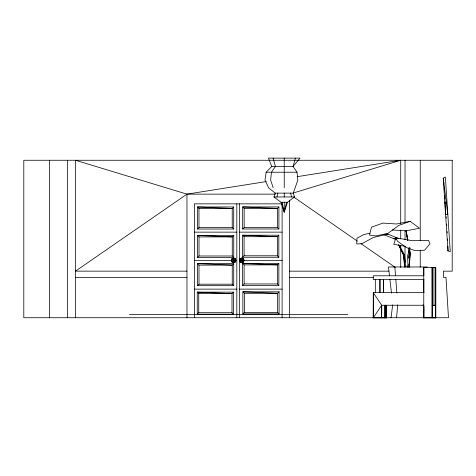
<?xml version="1.0" encoding="UTF-8"?>
<svg xmlns="http://www.w3.org/2000/svg" width="476" height="476" viewBox="0 0 476 476"><rect width="100%" height="100%" fill="white"/><g stroke="black" fill="none" stroke-linecap="round" stroke-linejoin="round"><path stroke-width="0.71" d="M240.862 262.08L241.808 262.704L243.486 262.014L244.176 260.336L243.486 258.664L241.808 257.968L240.136 258.664L239.44 260.336L240.136 262.014L241.808 262.704L242.76 261.961M435.724 267.363L435.724 317.885L423.765 317.885L423.765 267.363L435.724 267.363L435.724 317.885M423.765 317.885L423.765 305.253L381.377 305.253M432.244 305.253L432.184 317.885L432.184 267.363L432.244 305.253L435.665 305.253L432.16 305.669M409.068 258.063L409.295 253.708L408.503 247.99M396.591 317.73L397.662 304.842M409.348 265.186L410.348 253.345L409.533 248.99M409.146 264.549L410.122 253.631L409.128 247.936M409.901 247.907L409.057 256.356L409.729 267.447M407.873 267.464L408.17 264.567M408.848 258.051L409.295 253.708M391.07 317.73L392.664 304.842M271.748 166.469L268.464 158.115L300.011 158.115L293.073 166.469L271.748 166.469L266.161 172.229L265.007 180.023L268.589 187.812L275.199 193.119L293.275 193.119L297.839 180.023L297.018 172.229L293.073 166.469L295.4 158.115M408.914 252.286L409.824 247.931M276.978 196.963L277.841 193.119M275.199 193.119L273.968 196.963L281.001 202.252L284.237 212.1L286.528 202.252M409.782 247.895L407.498 256.177L408.134 267.173M395.913 237.798L397.4 241.154L406.534 247.603L414.495 250.465L424.497 250.269L430.024 243.819L428.549 240.469L412.151 240.689L395.913 237.798L393.795 244.337L405.754 246.455M281.959 202.252L284.237 212.1L287.474 202.252L294.507 196.963L293.275 193.119M234.18 262.211L235.299 261.984L235.989 260.307L235.299 258.635L233.621 257.938L231.949 258.635L231.253 260.307L231.949 261.984L233.621 262.675L235.299 261.984L235.049 261.735M240.19 259.39L239.797 260.336L240.136 262.014L243.486 258.664L243.825 260.336L244.176 260.336L243.551 261.288M232.199 258.885L231.253 260.307L235.989 260.307M240.071 259.39L239.44 260.336L244.176 260.336M424.051 292.621L373.255 292.621L381.675 305.253L373.255 317.885L386.655 317.885L386.655 305.253M197.486 229.021L198.968 227.54L232.223 227.54L233.704 229.021L233.704 206.971L197.486 206.971L197.486 229.021L233.704 229.021M233.704 206.971L232.223 208.452L198.968 208.452L197.486 206.971L232.223 208.452L232.223 227.54M197.528 257.474L199.01 255.993L232.264 255.993L233.746 257.474L233.746 235.424L197.528 235.424L197.528 257.474L233.746 257.474M233.746 235.424L232.264 236.905L199.01 236.905L197.528 235.424L232.264 236.905L232.264 255.993M242.683 228.986L244.164 227.504L277.419 227.504L278.9 228.986L278.9 206.941L242.683 206.941L242.683 228.986L278.9 228.986M197.516 285.677L198.998 284.196L232.252 284.196L233.734 285.677L233.734 263.627L197.516 263.627L197.516 285.677L233.734 285.677M278.9 206.941L277.419 208.423L244.164 208.423L242.683 206.941L277.419 208.423L277.419 227.504M233.734 263.627L232.252 265.108L198.998 265.108L197.516 263.627L232.252 265.108L232.252 284.196M242.605 257.266L244.087 255.785L277.347 255.785L278.829 257.266L278.829 235.215L242.605 235.215L242.605 257.266L278.829 257.266M197.26 314.184L198.748 312.702L232.002 312.702L233.484 314.184L233.484 292.139L197.26 292.139L197.26 314.184L233.484 314.184M278.829 235.215L277.347 236.697L244.087 236.697L242.605 235.215L277.347 236.697L277.347 255.785M233.484 292.139L232.002 293.621L198.748 293.621L197.26 292.139L232.002 293.621L232.002 312.702M242.629 285.445L244.111 283.958L277.365 283.958L278.847 285.445L278.847 263.395L242.629 263.395L242.629 285.445L278.847 285.445M278.847 263.395L277.365 264.876L244.111 264.876L242.629 263.395L277.365 264.876L277.365 283.958M242.867 313.874L244.349 312.393L277.603 312.393L279.085 313.874L279.085 291.83L242.867 291.83L242.867 313.874L279.085 313.874M279.085 291.83L277.603 293.311L244.349 293.311L242.867 291.83L277.603 293.311L277.603 312.393M266.298 181.57L186.967 194.148L75.5 271.147L186.967 271.147M410.163 221.34L398.751 225.428L387.994 233.347L375.844 235.935L369.501 235.079L371.482 227.171L382.894 223.083L396.448 223.988L410.163 221.34L419.558 228.242L406.135 230.842L392.295 229.985M293.091 193.066L400.715 160.263L400.715 223.845M369.929 233.18L363.616 234.614L356.929 238.297L356.708 243.938L361.849 243.766L373.327 237.459L388.035 234.127L398.638 238.577M233.061 258.409L231.949 258.635L235.299 261.984M241.808 262.353L243.486 262.014L243.236 261.764M297.143 176.679L400.715 160.263M383.115 234.394L388.035 234.127M266.161 172.229L297.018 172.229M75.5 317.73L75.5 160.263L186.967 194.148L275.425 194.148M273.968 196.963L294.507 196.963M281.001 202.252L287.474 202.252M282.107 203.853L194.363 203.853L194.363 317.73M194.363 232.139L236.822 232.139M239.44 232.139L282.107 232.139M194.363 260.533L231.699 260.533M243.855 260.533L282.107 260.533M427.329 266.971L388.481 266.971L389.487 275.711M289.551 271.159L388.856 271.159M423.824 275.782L373.261 275.782L373.261 279.573L423.824 279.573M75.5 277.359L186.967 277.359M289.551 277.371L373.291 277.371M194.363 289.128L236.822 289.128M239.44 289.128L282.107 289.128M129.418 314.648L347.742 314.648M447.981 250.906L450.248 251.637L445.393 177.096L443.239 178.119L447.981 250.906L447.952 246.157M384.483 234.936L396.086 239.577M242.76 258.718L241.808 258.325L240.136 258.664L243.486 262.014M233.621 262.324L232.199 261.735L233.621 262.675L233.621 257.938L234.573 258.569M393.795 238.232L395.514 239.238M242.76 258.599L241.808 257.968L241.808 262.704M293.823 197.112L357.345 241.118M361.01 243.658L395.217 267.351M399.197 245.2L404.374 254.571L405.98 266.971M398.608 244.724L403.648 255.023L405.028 267.125M398.614 244.92L403.345 254.946L404.659 267.066M243.432 259.39L243.825 260.336M235.049 258.885L235.638 260.307L235.299 258.635L231.949 261.984L231.723 260.866M273.17 187.812L270.642 180.023L271.463 172.229L275.408 166.469L273.081 158.115M290.634 193.119L291.496 196.963M407.42 240.13L406.135 230.842L407.902 240.279M406.135 230.842L407.753 240.1M443.912 183.504L443.239 178.119L447.821 214.367L445.613 214.509L444.965 201.907M423.146 304.842L423.854 310.566M389.903 279.358L391.498 293.198M394.854 266.971L395.526 275.711M395.812 279.358L396.877 293.198M444.37 189.293L444.269 187.812L444.346 190.037M445.185 201.889L445.286 203.371M445.667 209.297L445.768 210.779M446.149 216.705L446.25 218.186M446.637 224.119L446.732 225.6M447.119 231.526L447.214 233.008M447.601 238.934L447.696 240.422M381.675 305.253L381.675 317.885L381.734 305.253M444.614 195.231L444.81 198.938M435.665 267.363L435.665 317.885M433.957 267.363L433.957 305.253M432.244 267.363L432.244 317.885M423.83 267.363L423.83 275.533M423.83 279.251L423.83 292.621M423.83 306.247L423.83 317.885M420.237 160.263L420.237 240.481M420.237 250.138L420.237 267.22M405.028 160.263L405.028 222.655M405.028 230.824L405.028 239.737M405.028 246.425L405.028 262.02M400.715 230.081L400.715 238.994M400.715 245.283L400.715 267.464M386.589 305.253L386.589 317.885M385.798 305.253L385.738 317.885M384.941 305.253L384.941 317.885M384.882 305.253L384.882 317.885M383.454 279.573L383.454 292.621M383.412 279.573L383.412 292.621M379.979 279.573L379.979 292.621M379.931 279.573L379.931 292.621M375.314 279.573L375.314 292.621M289.551 200.069L289.551 317.73M284.237 158.115L284.237 187.812M284.237 193.119L284.237 196.963M284.237 202.252L284.237 212.1M282.107 204.573L282.107 317.73M244.349 293.311L244.349 312.393M244.164 208.423L244.164 227.504M244.111 264.876L244.111 283.958M244.087 236.697L244.087 255.785M239.44 203.853L239.44 317.73M236.822 203.853L236.822 317.73M199.01 236.905L199.01 255.993M198.998 265.108L198.998 284.196M198.968 208.452L198.968 227.54M198.748 293.621L198.748 312.702M186.967 194.148L186.967 317.73M67.55 160.263L67.55 317.73M49.653 160.263L49.653 317.73M373.315 305.253L373.255 317.885L373.315 292.621L373.315 305.253M452.2 160.263L23.8 160.263L23.8 317.73L448.481 317.73L445.988 277.371L443.37 277.371L443.37 271.159L452.2 271.159L452.2 160.263"/></g></svg>
